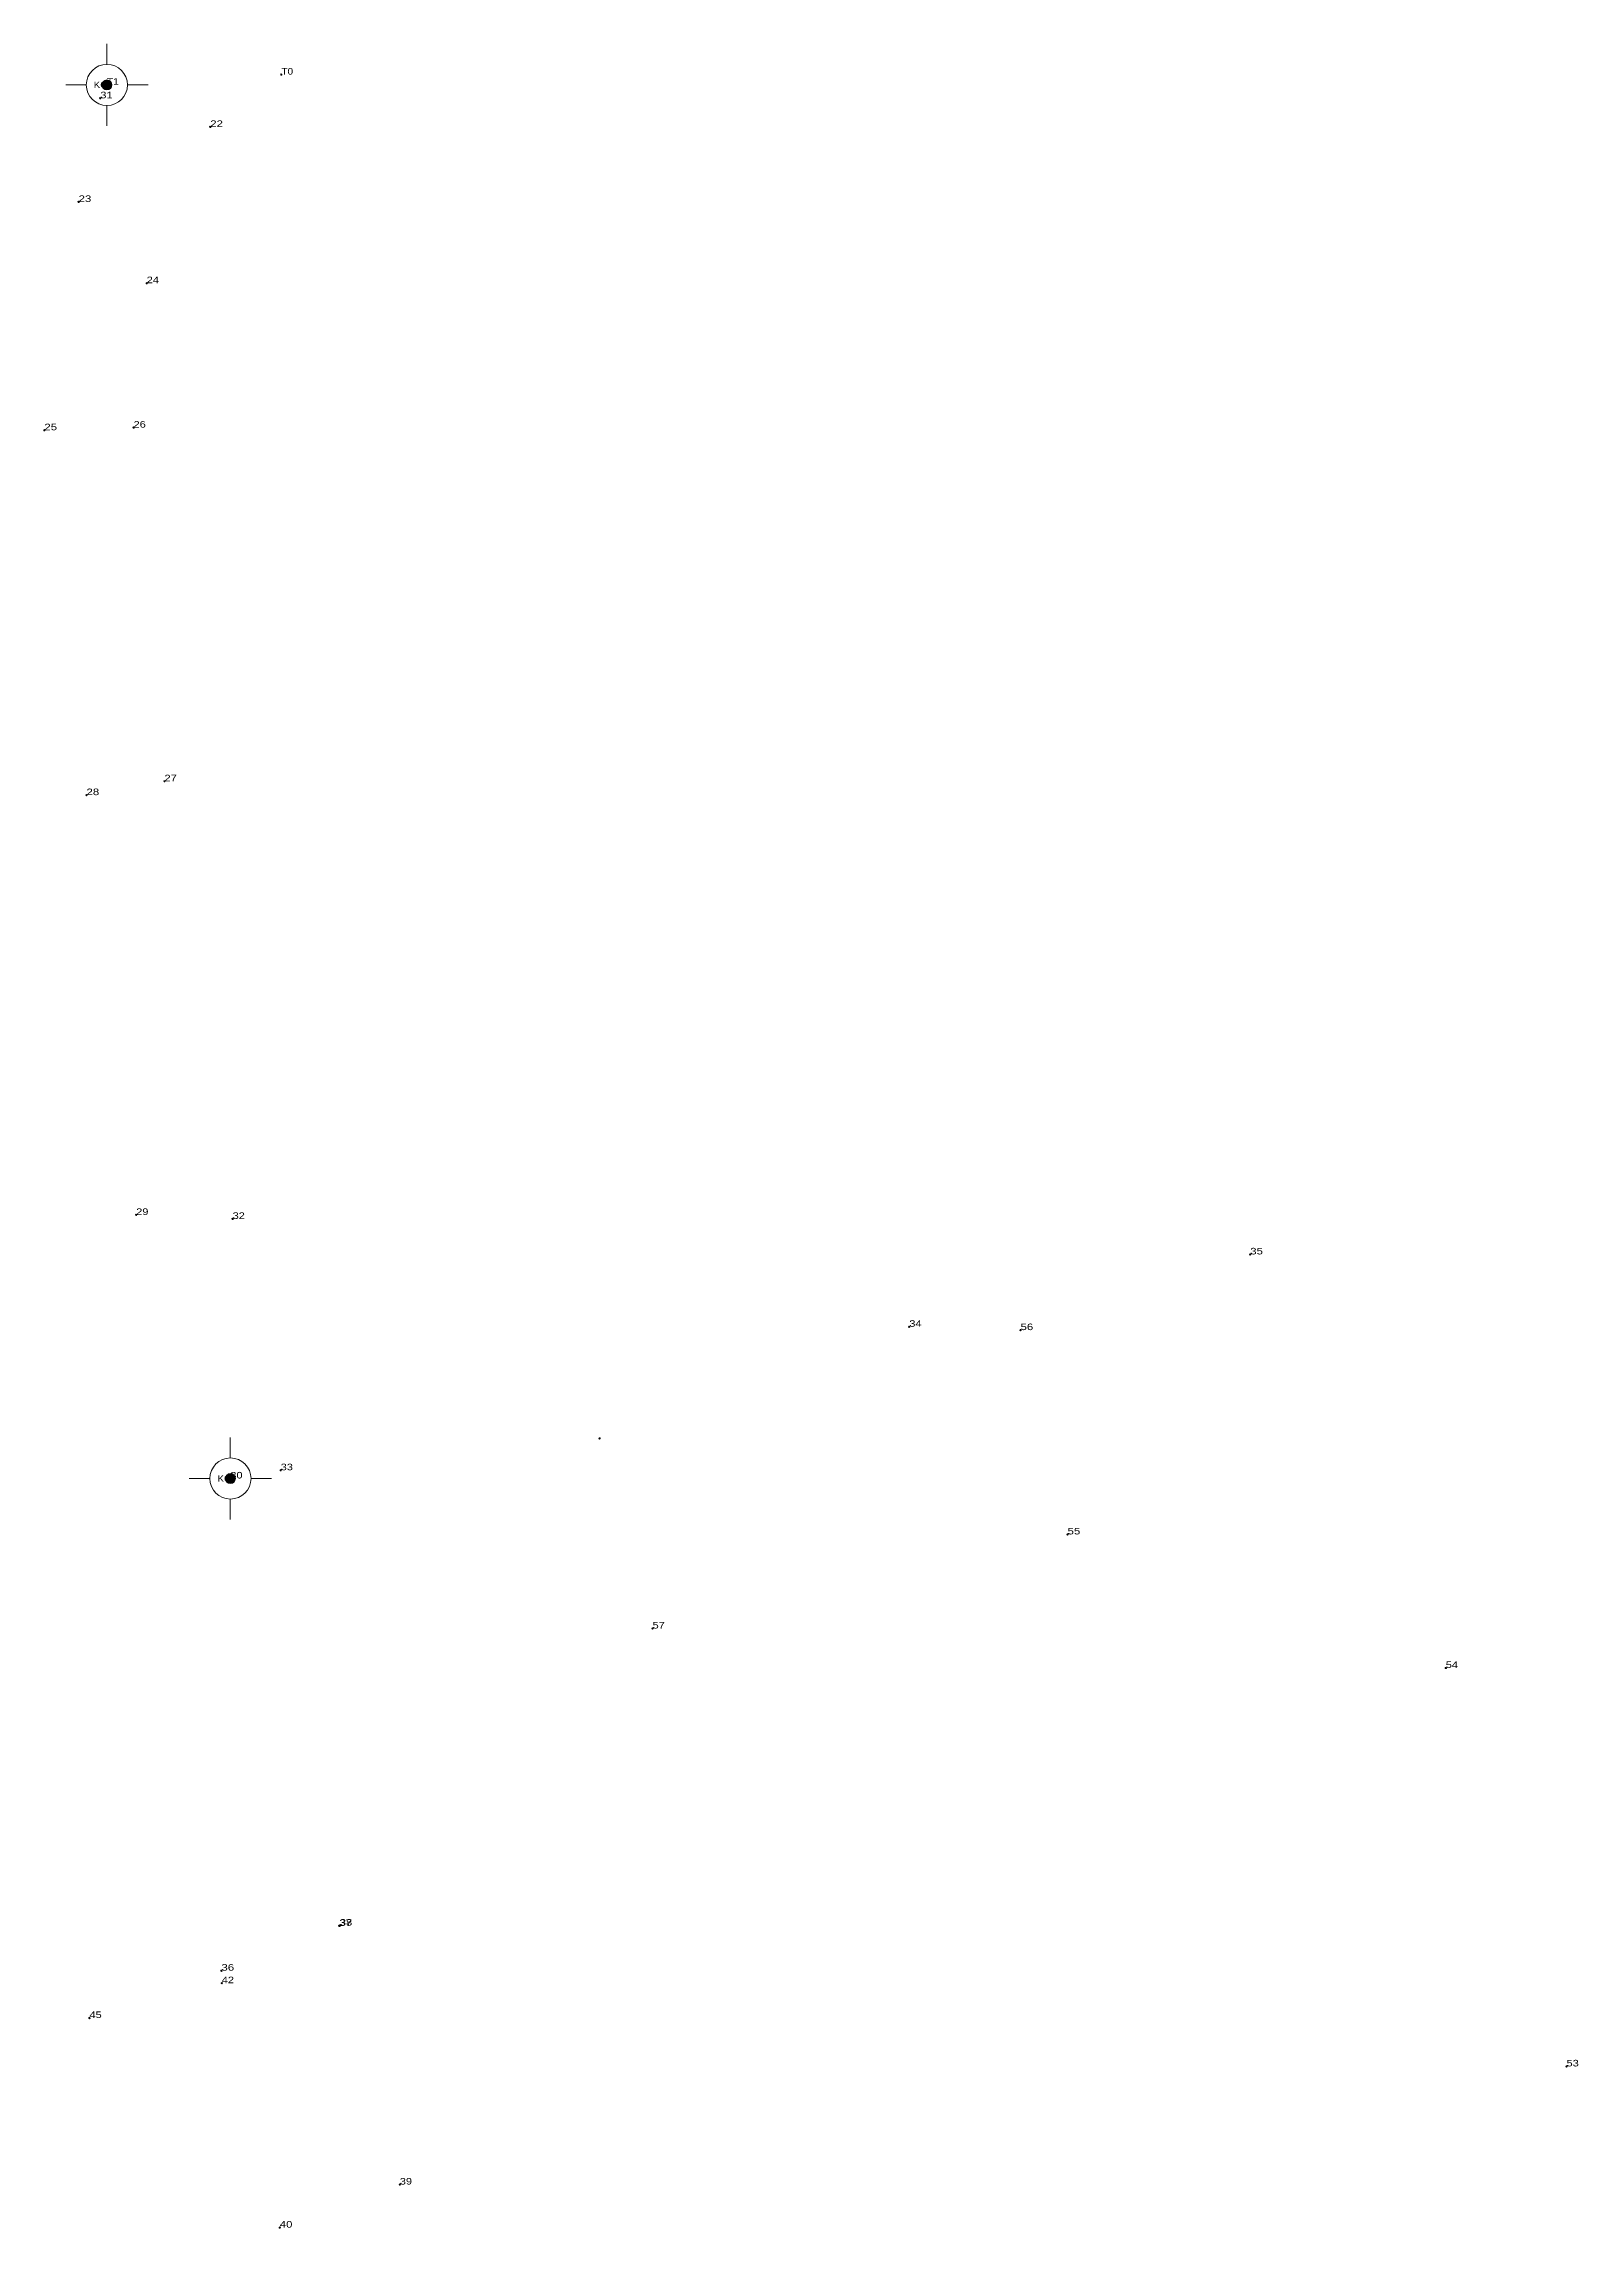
# Model space of a CAD drawing. Header units: metres. Extents: x 549283 to 549416, y 1837939 to 1838212.
# Drawn here: x 549365.3 to 549411.9, y 1838078.7 to 1838145.1 of the extents above; entities that cross this region are included whole.
import ezdxf
from ezdxf.enums import TextEntityAlignment as Align

# ---------------------------------------------------------------- set-up
doc = ezdxf.new("R2010")
doc.units = ezdxf.units.M
doc.header["$LTSCALE"] = 0.08
doc.header["$PDMODE"] = 32
doc.header["$PDSIZE"] = 0.04
doc.layers.add('12', color=7, linetype='Continuous')
doc.layers.add('9', color=7, linetype='Continuous')
doc.layers.add('7', color=7, linetype='Continuous', lineweight=13)

msp = doc.modelspace()

# ---------------------------------------------------------------- hatches: boundary and pattern name
at = {"layer": '7'}
for points in [[(549367.19947, 1838143.66652, 1), (549367.19947, 1838143.96652, 1)], [(549370.95347, 1838101.30952, 1), (549370.95347, 1838101.60952, 1)]]:
    msp.add_hatch(color=256, dxfattribs=at).paths.add_polyline_path(points)

# ---------------------------------------------------------------- linework, layer by layer
for p, q in [((549367.2, 1838144.44), (549367.2, 1838145.07)), ((549366.57, 1838143.82), (549365.95, 1838143.82)), ((549368.45, 1838143.82), (549367.82, 1838143.82)), ((549367.2, 1838142.57), (549367.2, 1838143.19)), ((549370.95, 1838102.08), (549370.95, 1838102.71)), ((549370.33, 1838101.46), (549369.7, 1838101.46)), ((549372.2, 1838101.46), (549371.58, 1838101.46)), ((549370.95, 1838100.21), (549370.95, 1838100.83))]:
    msp.add_line(p, q, dxfattribs=at)
for centre, radius in [((549367.19947, 1838143.81652), 0.625), ((549367.19947, 1838143.81652), 0.15), ((549370.95347, 1838101.45952), 0.625), ((549370.95347, 1838101.45952), 0.15)]:
    msp.add_circle(centre, radius, dxfattribs=at)
for p in [(549372.5, 1838144.13), (549367, 1838143.41), (549367.2, 1838143.82), (549370.34, 1838142.54), (549366.34, 1838140.26), (549368.41, 1838137.79), (549365.3, 1838133.32), (549368.01, 1838133.4), (549368.95, 1838122.65), (549366.58, 1838122.23), (549368.09, 1838109.47), (549371.02, 1838109.35), (549401.94, 1838108.27), (549391.58, 1838106.07), (549394.96, 1838105.97), (549382.17, 1838102.68), (549372.48, 1838101.71), (549396.39, 1838099.76), (549383.78, 1838096.9), (549407.88, 1838095.7), (549374.26, 1838087.86), (549374.28, 1838087.87), (549370.68, 1838086.5), (549370.69, 1838086.12), (549366.67, 1838085.06), (549411.55, 1838083.59), (549376.1, 1838080), (549372.45, 1838078.69)]:
    msp.add_point(p, dxfattribs=at)

# ---------------------------------------------------------------- texts
at = {"layer": '12'}
for s, width, p in [('T1', 1.15, (549367.2, 1838143.82)), ('T0', 1.15, (549372.5, 1838144.13)), ('31', 1.25, (549367, 1838143.41)), ('22', 1.3, (549370.34, 1838142.54)), ('23', 1.3, (549366.34, 1838140.26)), ('24', 1.25, (549368.41, 1838137.79)), ('25', 1.3, (549365.3, 1838133.32)), ('26', 1.25, (549368.01, 1838133.4)), ('27', 1.25, (549368.95, 1838122.65)), ('28', 1.3, (549366.58, 1838122.23)), ('29', 1.25, (549368.09, 1838109.47)), ('32', 1.25, (549371.02, 1838109.35)), ('35', 1.3, (549401.94, 1838108.27)), ('34', 1.25, (549391.58, 1838106.07)), ('56', 1.3, (549394.96, 1838105.97)), ('33', 1.25, (549372.48, 1838101.71)), ('55', 1.3, (549396.39, 1838099.76)), ('57', 1.25, (549383.78, 1838096.9)), ('54', 1.25, (549407.88, 1838095.7)), ('37', 1.3, (549374.26, 1838087.86)), ('38', 1.25, (549374.28, 1838087.87)), ('36', 1.3, (549370.68, 1838086.5)), ('42', 1.25, (549370.69, 1838086.12)), ('45', 1.25, (549366.67, 1838085.06)), ('53', 1.25, (549411.55, 1838083.59)), ('39', 1.25, (549376.1, 1838080)), ('40', 1.3, (549372.45, 1838078.69))]:
    msp.add_text(s, height=0.2, dxfattribs=dict(at, width=width)).set_placement(p)
at = {"layer": '7'}
for s, width, p in [('T1', 1.15, (549367.2, 1838143.82)), ('30', 1.25, (549370.95, 1838101.46))]:
    msp.add_text(s, height=0.2, dxfattribs=dict(at, width=width)).set_placement(p)
at = {"layer": '9', "width": 1.1}
for p in [(549367.21, 1838143.72), (549370.97, 1838101.36)]:
    msp.add_text('KC', height=0.2, dxfattribs=at).set_placement(p, align=Align.RIGHT)

doc.saveas('drawing.dxf')
